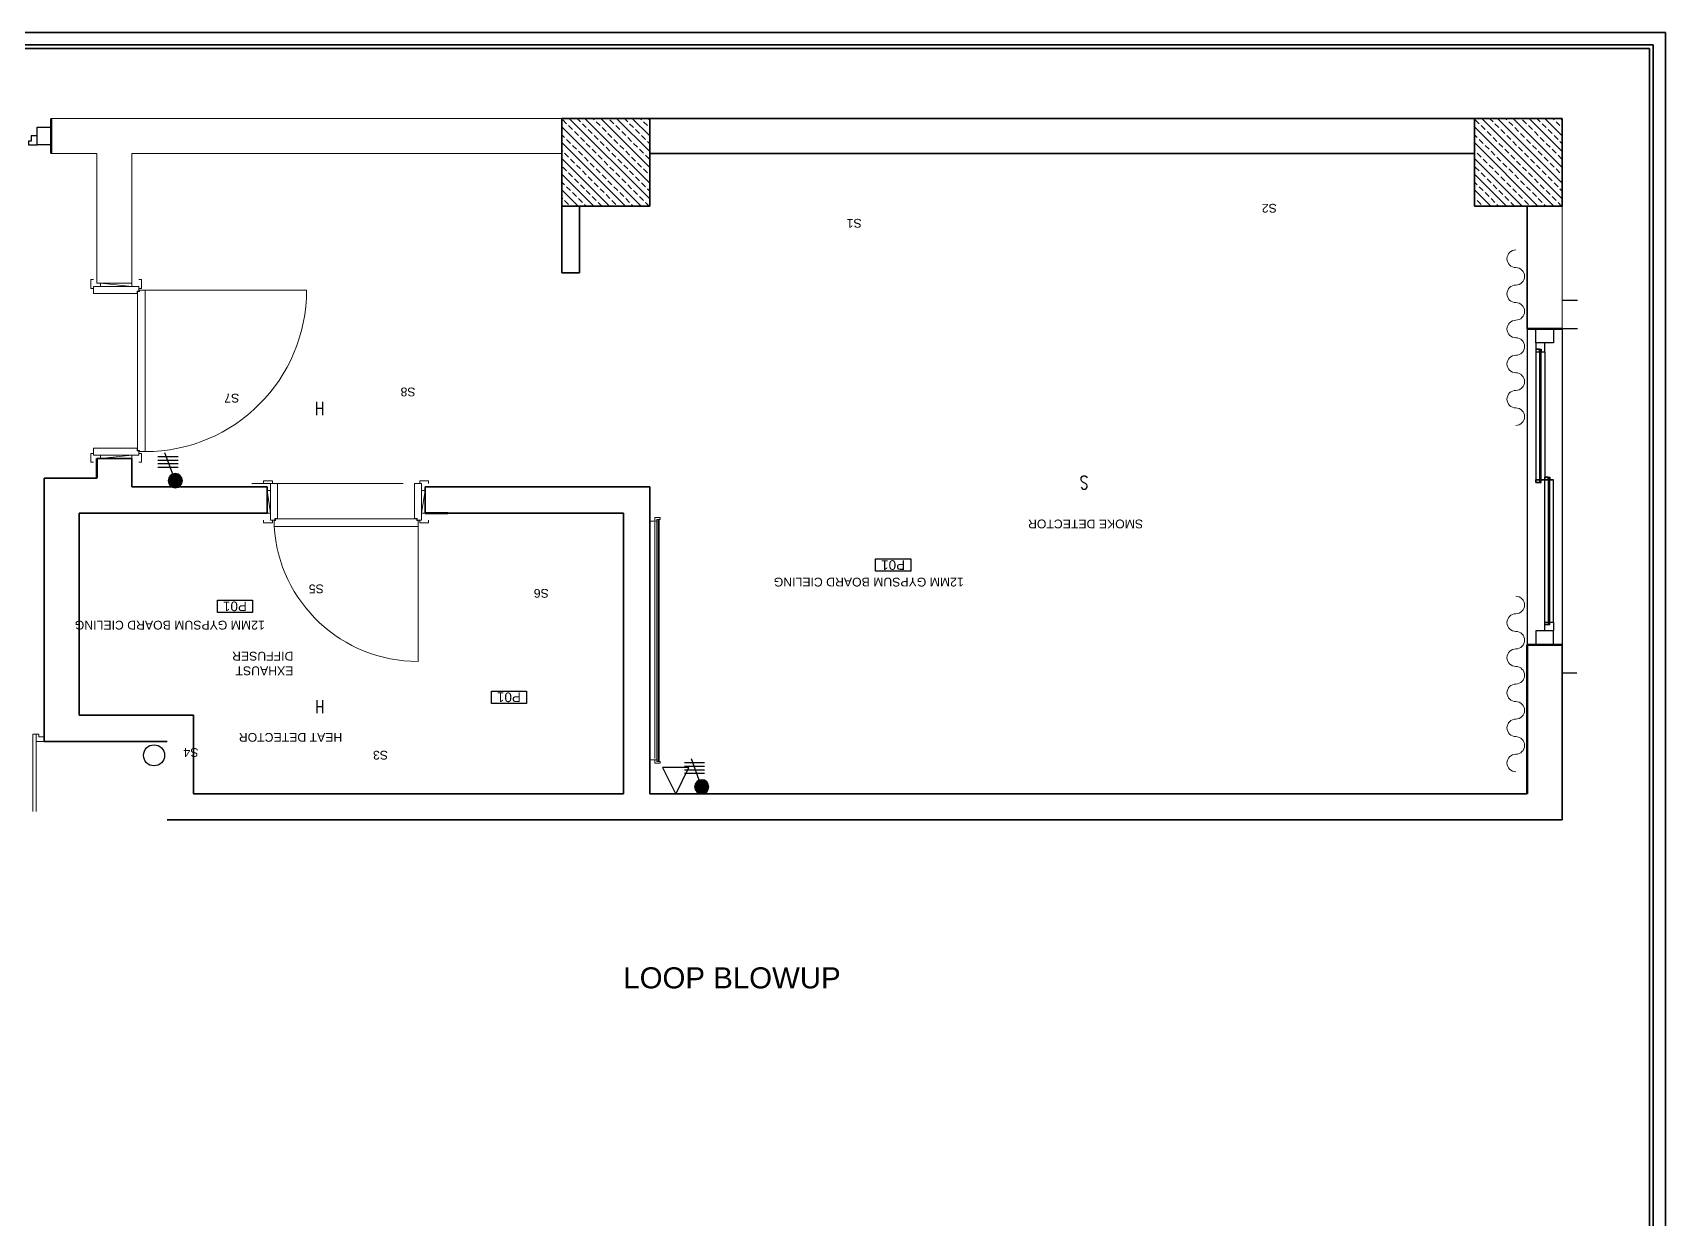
# Model space of a CAD drawing. Header units: centimetres. Extents: x -3207095 to 15275363, y -32656 to 4798027.
# Drawn here: x 704048 to 706839, y 4471164 to 4473191 of the extents above; entities that cross this region are included whole.
import ezdxf
from ezdxf.enums import TextEntityAlignment as Align

# ---------------------------------------------------------------- set-up
doc = ezdxf.new("R2010")
doc.units = ezdxf.units.CM
doc.linetypes.add('DUZ', pattern=[500, 500])
doc.layers.get('0').update_dxf_attribs({"color": 1, "linetype": 'DUZ'})
for name, color, linetype in [('0 MC MAHAL', 94, 'Continuous'), ('a_olcu', 30, 'Continuous'), ('a_yazi', 105, 'Continuous'), ('AGAC', 116, 'Continuous'), ('EL-L-LS', 181, 'Continuous'), ('KOLTAR_F', 145, 'Continuous'), ('MH-EL-TEL', 222, 'Continuous'), ('OLCU', 1, 'Continuous'), ('PEN', 161, 'Continuous'), ('SMC-EL-FA', 33, 'Continuous'), ('SMC-EL-FA-TXT', 123, 'Continuous'), ('söve', 26, 'DUZ'), ('TESİSAT', 57, 'Continuous')]:
    doc.layers.add(name, color=color, linetype=linetype)
for name, color, linetype, lineweight in [('cam', 143, 'Continuous', 20), ('DUV', 220, 'Continuous', 50), ('DUVAR', 7, 'Continuous', 35), ('EL-L-WIR', 124, 'Continuous', 30), ('FE_MOBTEF.2', 33, 'Continuous', 18), ('FE_PERDE', 205, 'Continuous', 15), ('gor25', 142, 'Continuous', 25), ('iç duvar', 7, 'Continuous', 50), ('KAPEN', 151, 'Continuous', 9), ('KOLON_F', 3, 'Continuous', 35)]:
    doc.layers.add(name, color=color, linetype=linetype, lineweight=lineweight)
doc.layers.get('EL-L-WIR').off()
doc.layers.get('OLCU').off()
doc.layers.get('SMC-EL-FA').off()
doc.styles.add('ARIEL20S', font='arial.ttf')
doc.styles.add('ROMANS', font='romans.shx')

# ---------------------------------------------------------------- blocks, each defined once
blk = doc.blocks.new('new block')
at = {"layer": 'KAPEN'}
for p, q in [((105202.0528, 48261.8596), (105202.0198, 48261.8596)), ((105202.0528, 48261.8526), (105202.0528, 48261.8596)), ((105202.0628, 48261.8526), (105202.0528, 48261.8526)), ((105202.0628, 48261.0466), (105202.0628, 48261.8526)), ((105201.2498, 48261.0396), (105202.0528, 48261.0396)), ((105202.0528, 48261.0466), (105202.0628, 48261.0466)), ((105202.0528, 48261.0396), (105202.0528, 48261.0466))]:
    blk.add_line(p, q, dxfattribs=at)
for points in [[(105202.0548, 48261.9196), (105202.0398, 48261.9196), (105202.0398, 48261.8696), (105202.0548, 48261.8696)], [(105202.2248, 48261.8796), (105202.2248, 48261.8996), (105202.0948, 48261.8796), (105202.0948, 48261.8996)], [(105202.2648, 48261.9196), (105202.2798, 48261.9196), (105202.2798, 48261.8696), (105202.2648, 48261.8696)], [(105202.0198, 48261.0396), (105202.0198, 48261.8596)], [(105202.0548, 48260.9796), (105202.0398, 48260.9796), (105202.0398, 48261.0296), (105202.0548, 48261.0296)], [(105202.2248, 48261.0196), (105202.2248, 48260.9996), (105202.0948, 48261.0196), (105202.0948, 48260.9996)], [(105202.2648, 48260.9796), (105202.2798, 48260.9796), (105202.2798, 48261.0296), (105202.2648, 48261.0296)]]:
    blk.add_lwpolyline(points, dxfattribs=at)
for points in [[(105202.0548, 48261.8796), (105202.0548, 48261.8546), (105202.0648, 48261.8546), (105202.0648, 48261.8396), (105202.2648, 48261.8396), (105202.2648, 48261.8796)], [(105202.0548, 48261.0196), (105202.0548, 48261.0446), (105202.0648, 48261.0446), (105202.0648, 48261.0596), (105202.2648, 48261.0596), (105202.2648, 48261.0196)]]:
    blk.add_lwpolyline(points, close=True, dxfattribs=at)
blk.add_arc((105202.0715, 48261.0396), 0.8216, 93.60232, 180, dxfattribs=at)
blk = doc.blocks.new('K210')
for p, q in [((0.04, 0.985), (0.04, 0.032)), ((0.04, 0.032), (0.047, 0.032)), ((0.047, 0.032), (0.047, 0.022)), ((0.047, 0.022), (0.953, 0.022)), ((0.953, 0.032), (0.96, 0.032)), ((0.953, 0.022), (0.953, 0.032)), ((0.96, 0.032), (0.96, 0.065))]:
    blk.add_line(p, q)
for points in [[(-0.02, 0.03), (-0.02, 0.045), (0.03, 0.045), (0.03, 0.03)], [(0.04, 0.065), (0.96, 0.065)], [(1.02, 0.03), (1.02, 0.045), (0.97, 0.045), (0.97, 0.03)], [(0.02, -0.19), (0, -0.19), (0.02, -0.01), (0, -0.01)], [(0.98, -0.19), (1, -0.19), (0.98, -0.01), (1, -0.01)], [(-0.02, -0.23), (-0.02, -0.245), (0.03, -0.245), (0.03, -0.23)], [(1.02, -0.23), (1.02, -0.245), (0.97, -0.245), (0.97, -0.23)]]:
    blk.add_lwpolyline(points)
for points in [[(0.02, 0.03), (0.045, 0.03), (0.045, 0.02), (0.06, 0.02), (0.06, -0.23), (0.02, -0.23)], [(0.98, 0.03), (0.955, 0.03), (0.955, 0.02), (0.94, 0.02), (0.94, -0.23), (0.98, -0.23)]]:
    blk.add_lwpolyline(points, close=True)
blk.add_arc((0.04, 0.065), 0.92, 0, 90)
blk = doc.blocks.new('rgtkjıtdkfgölv')
at = {"layer": 'FE_MOBTEF.2'}
for p, q in [((104445.9076, 48877.9319), (104445.9076, 48877.9619)), ((104447.2679, 48877.9319), (104447.2679, 48877.9619)), ((104445.9079, 48877.9319), (104445.8879, 48877.9319)), ((104445.8879, 48877.9319), (104445.8879, 48877.9019)), ((104445.8879, 48877.9019), (104445.8979, 48877.9019)), ((104445.8979, 48877.9139), (104445.8979, 48877.9219)), ((104445.8979, 48877.9219), (104447.2779, 48877.9219)), ((104445.8979, 48877.9219), (104445.9079, 48877.9219)), ((104445.8979, 48877.9019), (104445.8979, 48877.9219)), ((104445.8979, 48877.9079), (104445.8979, 48877.9139)), ((104445.8979, 48877.9139), (104447.2779, 48877.9139)), ((104447.2779, 48877.9139), (104445.8979, 48877.9139)), ((104447.2779, 48877.9079), (104445.8979, 48877.9079)), ((104445.9079, 48877.9219), (104445.9079, 48877.9319)), ((104447.2612, 48877.9319), (104445.9143, 48877.9319)), ((104447.2679, 48877.9319), (104447.2879, 48877.9319)), ((104447.2679, 48877.9219), (104447.2679, 48877.9319)), ((104447.2779, 48877.9219), (104447.2679, 48877.9219)), ((104447.2779, 48877.9019), (104447.2779, 48877.9219)), ((104447.2779, 48877.9219), (104447.2779, 48877.9139)), ((104447.2779, 48877.9139), (104447.2779, 48877.9079)), ((104447.2879, 48877.9019), (104447.2779, 48877.9019)), ((104447.2879, 48877.9319), (104447.2879, 48877.9019))]:
    blk.add_line(p, q, dxfattribs=at)
blk = doc.blocks.new('GEN_BLOCK00601')
at = {"linetype": 'Continuous', "ltscale": 50}
for centre, start, end in [((50, 50), 0, 180), ((250, 50), 0, 180), ((450, 50), 0, 180), ((650, 50), 0, 180), ((850, 50), 0, 180), ((150, 50), 180, 0), ((350, 50), 180, 0), ((550, 50), 180, 0), ((750, 50), 180, 0), ((950, 50), 180, 0)]:
    blk.add_arc(centre, 50, start, end, dxfattribs=at)
for tag in ['Sfb', 'FLOOR']:
    blk.add_attdef(tag, (0, 0), '', height=1)
blk = doc.blocks.new('a_malzeme')
blk.add_lwpolyline([(-100, 70), (100, 70), (100, 0), (-100, 0), (-100, 70)])
at = {"style": 'ARIEL20S'}
blk.add_attdef('P01', text='', height=55, dxfattribs=at).set_placement((0, 35), align=Align.MIDDLE_CENTER)
blk = doc.blocks.new('SD')
at = {"color": 140}
blk.add_circle((0, 0), 0.25, dxfattribs=at)
at = {"layer": 'SMC-EL-FA-TXT', "style": 'ROMANS', "width": 0.75}
blk.add_text('S', height=0.197, dxfattribs=at).set_placement((-0.066, -0.101, 0))
blk = doc.blocks.new('LS-1WAY-4G')
at = {"layer": 'EL-L-LS'}
blk.add_hatch(color=181, dxfattribs=at).paths.add_polyline_path([(0.092, 0.092, 1), (-0.092, 0.092, 1)])
at = {"layer": 'EL-L-LS', "color": 181}
for p, q in [((0.031, 0.178), (0.132, 0.453)), ((-0.036, 0.4), (0.223, 0.4)), ((-0.036, 0.354), (0.223, 0.354)), ((-0.036, 0.308), (0.223, 0.308)), ((-0.036, 0.263), (0.223, 0.263))]:
    blk.add_line(p, q, dxfattribs=at)
blk.add_circle((0, 0.092), 0.0917, dxfattribs=at)
blk = doc.blocks.new('HD')
at = {"color": 22}
blk.add_circle((0, 0), 0.25, dxfattribs=at)
at = {"layer": 'SMC-EL-FA-TXT', "color": 123, "style": 'ROMANS', "width": 0.75}
blk.add_text('H', height=0.197, dxfattribs=at).set_placement((-0.074, -0.096, 0))
blk = doc.blocks.new('A$C288ee9c8')
at = {"layer": 'MH-EL-TEL'}
for p, q in [((447.19, 359.79), (439.69, 344.78)), ((454.7, 344.78), (447.19, 359.79)), ((439.69, 344.78), (454.7, 344.78))]:
    blk.add_line(p, q, dxfattribs=at)
at = {"layer": 'a_olcu', "xscale": 0.1, "yscale": 0.1, "zscale": 0.1}
for p in [(542.21, 301.17), (698.33, 249.35), (323.29, 225.82)]:
    blk.add_blockref('a_malzeme', p, dxfattribs=at).add_auto_attribs({'P01': 'P01'})
at = {"layer": 'EL-L-WIR', "xscale": -44.23680000000058, "yscale": 44.23680000000058, "zscale": 44.23680000000058, "rotation": 180}
for p in [(432.36, 359.79), (732.35, 185.35)]:
    blk.add_blockref('LS-1WAY-4G', p, dxfattribs=at)
at = {"layer": 'SMC-EL-FA', "xscale": 38, "yscale": 38, "zscale": 38, "rotation": 180}
for p in [(649.86, 310.13), (649.91, 140.22)]:
    blk.add_blockref('HD', p, dxfattribs=at)
at = {"layer": 'SMC-EL-FA', "xscale": 38, "yscale": 38, "zscale": 38}
blk.add_blockref('SD', (214.54, 182.36), dxfattribs=at)
at = {"layer": 'a_yazi', "char_height": 5, "style": 'ARIEL20S'}
for s, insert, width, attachment_point in [('S3', (611.11, 340.17), 51.3891, 1), ('S4', (719.12, 338.64), 51.3891, 1), ('HEAT DETECTOR', (637.16, 324.93), 143.2394, 7), ('EXHAUST DIFFUSER', (665.01, 292.09), 51.3891, 1), ('12MM GYPSUM BOARD CIELING ', (681.31, 261), 143.2394, 7), ('S6', (519.49, 247.95), 51.3891, 1), ('S5', (647.7, 245.4), 51.3891, 1), ('12MM GYPSUM BOARD CIELING ', (283.05, 236.46), 143.2394, 7), ('SMOKE DETECTOR', (180.86, 203.33), 143.2394, 7), ('S8', (595.43, 133.2), 51.3891, 1), ('S7', (695.86, 136.71), 51.3891, 1), ('S2', (104.65, 28.51), 51.3891, 1), ('S1', (341.19, 37.08), 51.3891, 1)]:
    blk.add_mtext(s, dxfattribs=dict(at, insert=insert, width=width, attachment_point=attachment_point))

msp = doc.modelspace()

# ---------------------------------------------------------------- hatches: boundary and pattern name
at = {"layer": 'KOLTAR_F'}
h = msp.add_hatch(dxfattribs=at)
h.set_pattern_fill('ANSI33', color=256, scale=3, angle=-90, style=0)
h.set_pattern_definition([(315, (-12808134.287, 6454794.976), (13.470384182, 13.470384182), []), (315, (-12808134.287, 6454781.505), (13.470384182, 13.470384182), [9.525, -4.7625])])
h.paths.add_polyline_path([(705103.12, 4473044.54), (705103.12, 4472894.54), (704953.12, 4472894.54), (704953.12, 4473044.54)])
h = msp.add_hatch(dxfattribs=at)
h.set_pattern_fill('ANSI33', color=256, scale=3, angle=-90, style=0)
h.set_pattern_definition([(315, (-12806574.287, 6454794.976), (13.470384182, 13.470384182), []), (315, (-12806574.287, 6454781.505), (13.470384182, 13.470384182), [9.525, -4.7625])])
h.paths.add_polyline_path([(706663.12, 4473044.54), (706663.12, 4472894.54), (706513.12, 4472894.54), (706513.12, 4473044.54)])

# ---------------------------------------------------------------- linework, layer by layer
at = {"layer": 'AGAC'}
for p, q in [((706603.12, 4472684.54), (706603.12, 4472144.54)), ((706663.12, 4472684.54), (706663.12, 4472144.54))]:
    msp.add_line(p, q, dxfattribs=at)
at = {"layer": 'cam'}
for p, q in [((706624.12, 4472650.04), (706624.12, 4472422.04)), ((706625.62, 4472650.04), (706625.62, 4472422.04)), ((706627.12, 4472650.04), (706627.12, 4472422.04)), ((706639.12, 4472179.04), (706639.12, 4472431.04)), ((706640.62, 4472179.04), (706640.62, 4472431.04)), ((706642.12, 4472179.04), (706642.12, 4472431.04))]:
    msp.add_line(p, q, dxfattribs=at)
at = {"layer": 'DUV'}
for p, q in [((704080.15, 4473044.54), (704080.15, 4472984.54)), ((704080.15, 4473044.54), (704080.15, 4472984.54)), ((706603.12, 4472684.54), (706663.12, 4472684.54)), ((704158.12, 4472462.87), (704158.12, 4472429.54)), ((704758.12, 4472369.54), (704719.12, 4472369.54)), ((706603.12, 4472144.54), (706603.12, 4471889.54)), ((706603.12, 4472144.54), (706663.12, 4472144.54))]:
    msp.add_line(p, q, dxfattribs=at)
at = {"layer": 'DUVAR'}
for p, q in [((704080.15, 4473044.54), (704080.15, 4472984.54)), ((704080.15, 4473044.54), (704080.15, 4472984.54)), ((706513.12, 4473044.54), (705103.12, 4473044.54)), ((706513.12, 4472984.54), (705103.12, 4472984.54)), ((706603.12, 4472684.54), (706603.12, 4472894.54)), ((706603.12, 4472684.54), (706663.12, 4472684.54)), ((704158.12, 4472429.54), (704158.12, 4472462.87)), ((704218.12, 4472462.87), (704158.12, 4472462.87)), ((704218.12, 4472462.87), (704218.12, 4472414.54)), ((704158.12, 4472429.54), (704068.12, 4472429.54)), ((704068.12, 4471979.54), (704068.12, 4472429.54)), ((704449.12, 4472414.54), (704218.12, 4472414.54)), ((704449.12, 4472414.54), (704449.12, 4472369.54)), ((704719.12, 4472369.54), (704719.12, 4472414.54)), ((705103.12, 4472414.54), (704719.12, 4472414.54)), ((705103.12, 4472414.54), (705103.12, 4471889.54)), ((704449.12, 4472369.54), (704128.12, 4472369.54)), ((704128.12, 4472024.54), (704128.12, 4472369.54)), ((705058.12, 4472369.54), (704719.12, 4472369.54)), ((705058.12, 4472369.54), (705058.12, 4471889.54)), ((706603.12, 4471889.54), (706603.12, 4472144.54)), ((706603.12, 4472144.54), (706663.12, 4472144.54)), ((706663.12, 4472144.54), (706663.12, 4471845.23)), ((704323.12, 4472024.54), (704128.12, 4472024.54)), ((704323.12, 4471889.54), (704323.12, 4472024.54)), ((704278.12, 4471979.54), (704068.12, 4471979.54)), ((705058.12, 4471889.54), (704323.12, 4471889.54)), ((706603.12, 4471889.54), (705103.12, 4471889.54)), ((704278.12, 4471845.23), (706663.12, 4471845.23))]:
    msp.add_line(p, q, dxfattribs=at)
for points in [[(699639.3, 4473191.05), (706839.3, 4473191.05), (706839.3, 4468391.05), (699639.3, 4468391.05)], [(699660.3, 4473170.05), (706818.3, 4473170.05), (706818.3, 4468412.05), (699660.3, 4468412.05)], [(699666.6, 4473163.75), (706812, 4473163.75), (706812, 4468418.35), (699666.6, 4468418.35)]]:
    msp.add_lwpolyline(points, close=True, dxfattribs=at)
msp.add_lwpolyline([(704953.12, 4472894.54), (704953.12, 4472780.54), (704983.12, 4472780.54), (704983.12, 4472894.54)], dxfattribs=at)
at = {"layer": 'gor25'}
for p, q in [((706618.12, 4472645.54), (706618.12, 4472426.54)), ((706633.12, 4472645.54), (706633.12, 4472426.54)), ((706633.12, 4472183.54), (706633.12, 4472426.54)), ((706648.12, 4472183.54), (706648.12, 4472426.54))]:
    msp.add_line(p, q, dxfattribs=at)
at = {"layer": 'iç duvar', "color": 7, "lineweight": 18}
for p, q in [((704953.12, 4473044.54), (704080.15, 4473044.54)), ((704080.15, 4472984.54), (704158.12, 4472984.54)), ((704158.12, 4472762.87), (704158.12, 4472984.54)), ((704218.12, 4472762.87), (704218.12, 4472984.54)), ((704953.12, 4472984.54), (704218.12, 4472984.54)), ((706663.12, 4472684.54), (706663.12, 4472894.54)), ((704218.12, 4472762.87), (704158.12, 4472762.87))]:
    msp.add_line(p, q, dxfattribs=at)
at = {"layer": 'KAPEN'}
msp.add_line((704422.9, 4472420.54), (704681.51, 4472420.54), dxfattribs=at)
msp.add_lwpolyline([(704054.62, 4471859.54), (704054.62, 4471991.54), (704048.62, 4471991.54), (704048.62, 4471859.54)], dxfattribs=at)
msp.add_lwpolyline([(704054.62, 4471979.54), (704054.62, 4471991.54), (704059.12, 4471991.54), (704059.12, 4471987.04), (704068.12, 4471987.04), (704068.12, 4471979.54), (704054.62, 4471979.54)], close=True, dxfattribs=at)
at = {"layer": 'KOLON_F'}
for points in [[(705103.12, 4473044.54), (705103.12, 4472894.54), (704953.12, 4472894.54), (704953.12, 4473044.54)], [(706663.12, 4473044.54), (706663.12, 4472894.54), (706513.12, 4472894.54), (706513.12, 4473044.54)]]:
    msp.add_lwpolyline(points, close=True, dxfattribs=at)
at = {"layer": 'PEN'}
for points in [[(704056.15, 4472999.54), (704056.15, 4472999.54), (704056.15, 4473014.54), (704045.65, 4473014.54), (704045.65, 4473008.54), (704045.65, 4473005.54), (704041.15, 4473005.54), (704041.15, 4472999.54), (704056.15, 4472999.54)], [(704056.15, 4472999.54), (704056.15, 4472999.54), (704056.15, 4473014.54), (704045.65, 4473014.54), (704045.65, 4473008.54), (704045.65, 4473005.54), (704041.15, 4473005.54), (704041.15, 4472999.54), (704056.15, 4472999.54)], [(704056.15, 4472999.54), (704056.15, 4472999.54), (704056.15, 4473029.54), (704080.15, 4473029.54), (704080.15, 4473029.54), (704080.15, 4472999.54), (704080.15, 4472999.54), (704080.15, 4472999.54), (704056.15, 4472999.54)], [(704056.15, 4472999.54), (704056.15, 4472999.54), (704056.15, 4473029.54), (704080.15, 4473029.54), (704080.15, 4473029.54), (704080.15, 4472999.54), (704080.15, 4472999.54), (704080.15, 4472999.54), (704056.15, 4472999.54)], [(706648.12, 4472660.54), (706648.12, 4472660.54), (706618.12, 4472660.54), (706618.12, 4472684.54), (706618.12, 4472684.54), (706648.12, 4472684.54), (706648.12, 4472684.54), (706648.12, 4472684.54), (706648.12, 4472660.54)], [(706633.12, 4472660.54), (706633.12, 4472660.54), (706618.12, 4472660.54), (706618.12, 4472650.04), (706624.12, 4472650.04), (706627.12, 4472650.04), (706627.12, 4472645.54), (706633.12, 4472645.54), (706633.12, 4472660.54)], [(706618.12, 4472650.04), (706618.12, 4472645.54), (706624.12, 4472645.54), (706624.12, 4472650.04)], [(706633.12, 4472426.54), (706633.12, 4472426.54), (706618.12, 4472426.54), (706618.12, 4472422.04), (706624.12, 4472422.04), (706627.12, 4472422.04), (706627.12, 4472426.54), (706633.12, 4472426.54), (706633.12, 4472426.54)], [(706618.12, 4472422.04), (706618.12, 4472426.54), (706624.12, 4472426.54), (706624.12, 4472422.04)], [(706633.12, 4472431.04), (706633.12, 4472426.54), (706639.12, 4472426.54), (706639.12, 4472431.04)], [(706648.12, 4472426.54), (706648.12, 4472426.54), (706633.12, 4472426.54), (706633.12, 4472431.04), (706639.12, 4472431.04), (706642.12, 4472431.04), (706642.12, 4472426.54), (706648.12, 4472426.54), (706648.12, 4472426.54)], [(706633.12, 4472179.04), (706633.12, 4472183.54), (706639.12, 4472183.54), (706639.12, 4472179.04)], [(706648.12, 4472168.54), (706648.12, 4472168.54), (706633.12, 4472168.54), (706633.12, 4472179.04), (706639.12, 4472179.04), (706642.12, 4472179.04), (706642.12, 4472183.54), (706648.12, 4472183.54), (706648.12, 4472168.54)], [(706648.12, 4472168.54), (706648.12, 4472168.54), (706618.12, 4472168.54), (706618.12, 4472144.54), (706618.12, 4472144.54), (706648.12, 4472144.54), (706648.12, 4472144.54), (706648.12, 4472144.54), (706648.12, 4472168.54)]]:
    msp.add_lwpolyline(points, close=True, dxfattribs=at)
at = {"layer": 'söve'}
for p, q in [((706688.86, 4472732.93), (706663.12, 4472732.93)), ((706688.86, 4472684.54), (706663.12, 4472684.54)), ((706688.23, 4472096.14), (706663.12, 4472096.14))]:
    msp.add_line(p, q, dxfattribs=at)
at = {"layer": 'TESİSAT', "color": 8}
msp.add_circle((704255.84, 4471955.63), 18, dxfattribs=at)

# ---------------------------------------------------------------- block references
at = {"xscale": 300, "yscale": 300, "zscale": 300, "rotation": 89.99999999999999}
msp.add_blockref('new block', (15183018.99, -27088258.91), dxfattribs=at)
at = {"layer": '0 MC MAHAL', "xscale": -300, "yscale": 300, "zscale": 300, "rotation": 90}
msp.add_blockref('rgtkjıtdkfgölv', (15368491.69, 35806128.36), dxfattribs=at)
at = {"layer": 'FE_PERDE', "xscale": -0.30000060796737, "yscale": 0.30000060796737, "zscale": 0.30000060796737, "rotation": 90}
msp.add_blockref('GEN_BLOCK00601', (706598.62, 4472819.54), dxfattribs=at)
at = {"layer": 'FE_PERDE', "extrusion": (0, 0, -1), "xscale": -0.30000060796737, "yscale": 0.30000060796737, "zscale": -0.30000060796737, "rotation": 270}
msp.add_blockref('GEN_BLOCK00601', (-706598.62, 4471927.56), dxfattribs=at)
at = {"layer": 'KAPEN', "xscale": 300, "yscale": 300, "zscale": 300, "rotation": 270}
msp.add_blockref('K210', (704221.12, 4472762.87), dxfattribs=at)
at = {"layer": 'OLCU', "color": 252, "linetype": 'Continuous', "lineweight": 5, "true_color": 0x939598, "xscale": 3, "yscale": 3, "zscale": 3, "rotation": 180}
msp.add_blockref('A$C288ee9c8', (706489.12, 4472968.9), dxfattribs=at)

# ---------------------------------------------------------------- texts
at = {"layer": 'Defpoints', "insert": (705243.8, 4471575), "char_height": 36, "width": 461.811, "attachment_point": 5, "style": 'ARIEL20S'}
msp.add_mtext('LOOP BLOWUP', dxfattribs=at)

doc.saveas('drawing.dxf')
